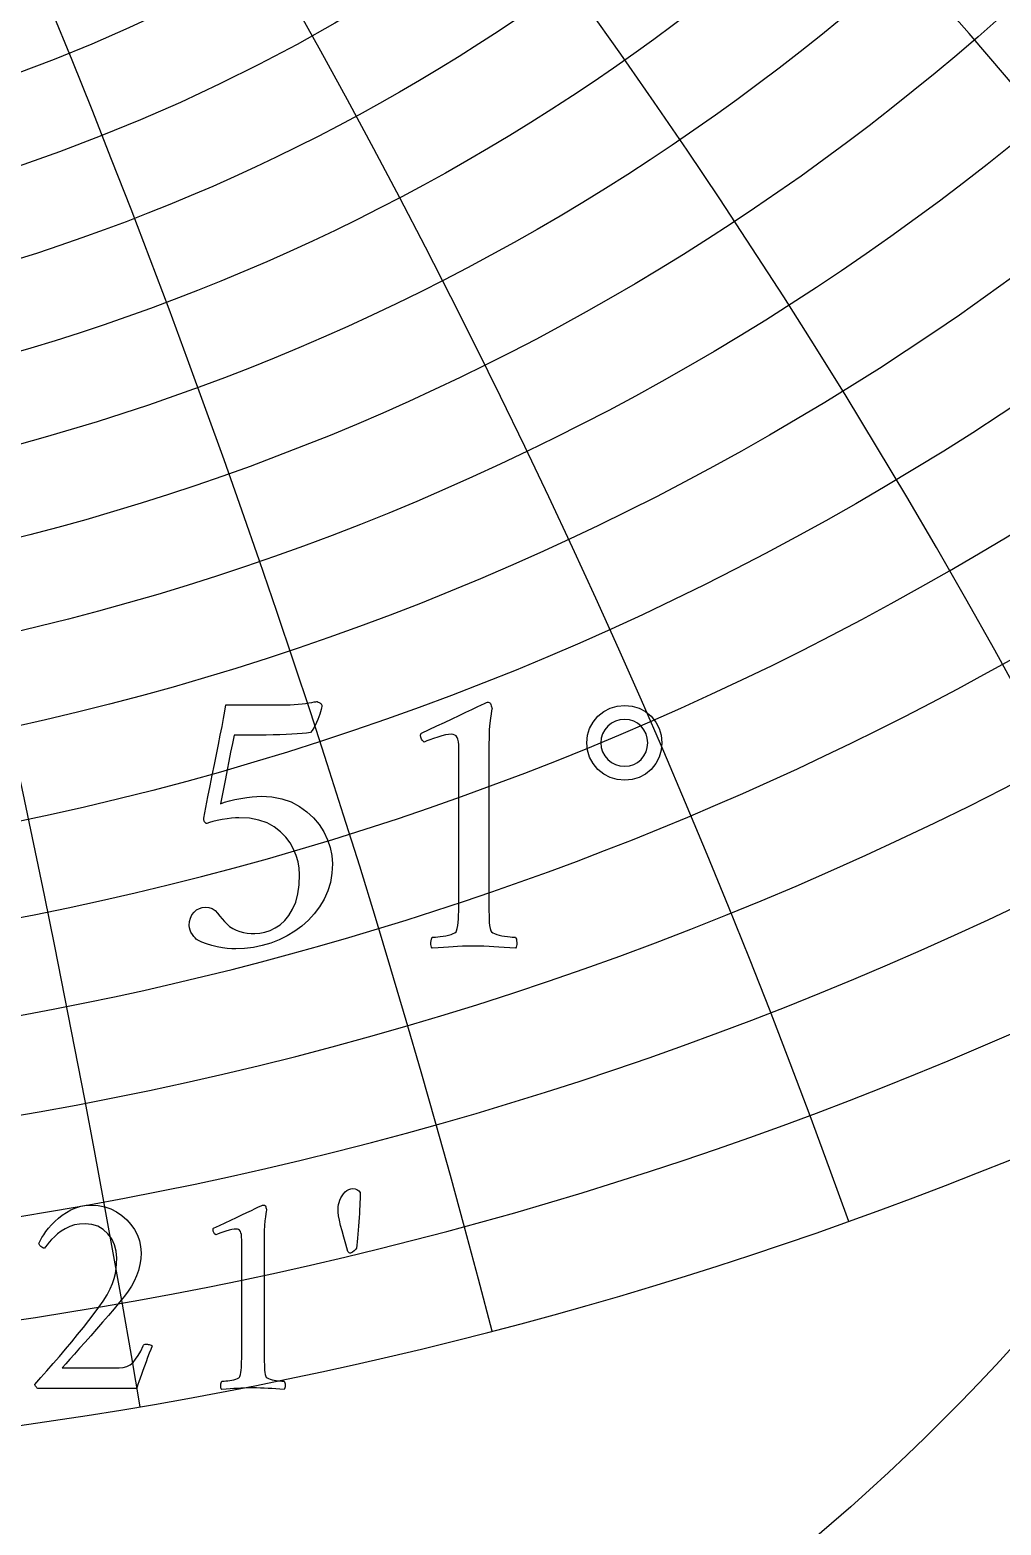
# Model space of a CAD drawing. Header units: millimetres. Extents: x -96 to 96, y -96 to 98.
# Drawn here: x 11.19 to 29.74, y -30.65 to -2.1 of the extents above; entities that cross this region are included whole.
import ezdxf

# ---------------------------------------------------------------- set-up
doc = ezdxf.new("R2010")
doc.units = ezdxf.units.MM
for name, color, linetype in [('CUT_OUTER', 1, 'Continuous'), ('ENGRAVE', 7, 'Continuous'), ('ENGRAVE_FINE', 8, 'Continuous'), ('TEXT', 5, 'Continuous')]:
    doc.layers.add(name, color=color, linetype=linetype)

msp = doc.modelspace()

# ---------------------------------------------------------------- linework, layer by layer
at = {"layer": 'CUT_OUTER'}
msp.add_arc((-0.0002, -0.0002), 95.9249, 159.960768, 87.804282, dxfattribs=at)
at = {"layer": 'ENGRAVE'}
for centre, radius in [((0, 0), 94.5), ((0, 30.4812), 41.946), ((0, 0), 61.8587), ((0, 26.228), 29.4698), ((0, 0), 40.492)]:
    msp.add_circle(centre, radius, dxfattribs=at)
for centre, radius, start, end in [((0, 37.5775), 57.6766, 104.762326, 75.237674), ((0, 50.0922), 79.5973, 179.387133, 0.612867), ((36.4408, 63.1173), 95.594, 263.168398, 306.663613)]:
    msp.add_arc(centre, radius, start, end, dxfattribs=at)
at = {"layer": 'ENGRAVE_FINE'}
for centre, radius in [((0, 35.8408), 54.1642), ((0, 34.2831), 50.8581), ((0, 32.8824), 47.7334), ((0, 31.6203), 44.7688), ((0, 29.4518), 39.2493), ((0, 28.5208), 36.6647), ((0, 27.6785), 34.1802), ((0, 26.9167), 31.785)]:
    msp.add_circle(centre, radius, dxfattribs=at)
for centre, radius, start, end in [((557.4555, -76.3891), 566.0552, 162.598198, 175.220873), ((557.4555, -76.3891), 566.0552, 162.598198, 175.220873), ((-270.0618, -76.3891), 287.3937, 9.614941, 34.898449), ((-270.0618, -76.3891), 287.3937, 9.614941, 34.898449), ((270.0618, -76.3891), 287.3937, 145.101551, 170.385059), ((270.0618, -76.3891), 287.3937, 145.101551, 170.385059), ((0, 39.5195), 61.4248, 132.219432, 47.780568), ((-170.251, -76.3891), 196.5889, 14.56643, 52.566013), ((-170.251, -76.3891), 196.5889, 14.56643, 52.566013), ((170.251, -76.3891), 196.5889, 127.433987, 165.43357), ((170.251, -76.3891), 196.5889, 127.433987, 165.43357), ((0, 41.6985), 65.4439, 147.797087, 32.202913), ((0, 44.1534), 69.7761, 159.954591, 20.045409), ((-117.1428, -76.3891), 152.919, 19.697338, 70.43411), ((-117.1428, -76.3891), 152.919, 19.697338, 70.43411), ((117.1428, -76.3891), 152.919, 109.56589, 160.302662), ((117.1428, -76.3891), 152.919, 109.56589, 160.302662), ((0, 46.9316), 74.4729, 170.269458, 9.730542), ((-82.4788, -76.3891), 128.3143, 25.078922, 88.440652), ((-82.4788, -76.3891), 128.3143, 25.078922, 88.440652), ((82.4788, -76.3891), 128.3143, 91.559348, 154.921078), ((82.4788, -76.3891), 128.3143, 91.559348, 154.921078), ((-56.7503, -76.3891), 113.5006, 30.79319, 100.876652), ((-56.7503, -76.3891), 113.5006, 30.79319, 100.876652), ((56.7503, -76.3891), 113.5006, 79.123348, 149.20681), ((56.7503, -76.3891), 113.5006, 79.123348, 149.20681), ((-35.7763, -76.3891), 104.6028, 36.936769, 111.475271), ((-35.7763, -76.3891), 104.6028, 36.936769, 111.475271), ((35.7763, -76.3891), 104.6028, 68.524729, 143.063231), ((35.7763, -76.3891), 104.6028, 68.524729, 143.063231), ((-17.332, -76.3891), 99.8108, 43.625537, 120.768969), ((-17.332, -76.3891), 99.8108, 43.625537, 120.768969), ((17.332, -76.3891), 99.8108, 59.231031, 136.374463), ((17.332, -76.3891), 99.8108, 59.231031, 136.374463), ((0, 83.1586), 125.6729, 221.240592, 318.759408)]:
    msp.add_arc(centre, radius, start, end, dxfattribs=at)
at = {"layer": 'TEXT'}
for points in [[(15.6037, -16.7311), (15.8116, -16.7432), (16.0033, -16.7795), (16.1786, -16.8401), (16.3377, -16.9248), (16.4799, -17.028), (16.605, -17.1437), (16.7128, -17.272), (16.8034, -17.4129), (16.8751, -17.5613), (16.9263, -17.7119), (16.9571, -17.8649), (16.9673, -18.0202), (16.9573, -18.2021), (16.9273, -18.3751), (16.8772, -18.5393), (16.8071, -18.6946), (16.7205, -18.8399), (16.6208, -18.974), (16.5081, -19.097), (16.3824, -19.2088), (16.2461, -19.3087), (16.102, -19.396), (15.9499, -19.4707), (15.79, -19.5329), (15.6251, -19.5818), (15.4584, -19.6167), (15.2898, -19.6377), (15.1193, -19.6447), (15.0441, -19.6421), (14.96, -19.6344), (14.8671, -19.6216), (14.7654, -19.6037), (14.6617, -19.5802), (14.5632, -19.5506), (14.4699, -19.515), (14.3816, -19.4733), (14.3648, -19.4584), (14.3444, -19.436), (14.3201, -19.4062), (14.2922, -19.369), (14.2661, -19.3275), (14.2475, -19.2851), (14.2363, -19.2418), (14.2326, -19.1976), (14.2384, -19.1231), (14.2559, -19.056), (14.285, -18.9964), (14.3257, -18.9442), (14.3739, -18.9018), (14.4254, -18.8716), (14.4801, -18.8534), (14.5381, -18.8474), (14.6087, -18.8546), (14.6713, -18.8762), (14.726, -18.9123), (14.7728, -18.9629), (14.8159, -19.019), (14.8594, -19.0718), (14.9035, -19.1214), (14.9479, -19.1678), (15.0027, -19.216), (15.0625, -19.2563), (15.1275, -19.2886), (15.1976, -19.3131), (15.27, -19.331), (15.3419, -19.3438), (15.4134, -19.3515), (15.4845, -19.3541), (15.5816, -19.3473), (15.6791, -19.3271), (15.7772, -19.2933), (15.8757, -19.246), (15.9704, -19.1831), (16.0573, -19.1026), (16.1362, -19.0043), (16.2073, -18.8883), (16.2659, -18.753), (16.3079, -18.5968), (16.333, -18.4196), (16.3414, -18.2214), (16.3342, -18.1048), (16.3125, -17.9858), (16.2764, -17.8644), (16.2259, -17.7408), (16.1595, -17.6206), (16.0759, -17.5098), (15.9751, -17.4083), (15.857, -17.3161), (15.7196, -17.2394), (15.5608, -17.1847), (15.3806, -17.1519), (15.1789, -17.1409), (15.1142, -17.143), (15.0392, -17.1493), (14.954, -17.1598), (14.8585, -17.1745), (14.7649, -17.1919), (14.6853, -17.2108), (14.6196, -17.2311), (14.5679, -17.2527), (14.557, -17.2506), (14.5465, -17.2443), (14.5365, -17.2339), (14.5269, -17.2192), (14.5188, -17.2022), (14.5129, -17.1847), (14.5095, -17.1668), (14.5083, -17.1484), (14.5493, -16.9435), (14.5903, -16.7386), (14.6312, -16.5336), (14.6722, -16.3287), (14.7125, -16.1273), (14.7514, -15.9328), (14.7889, -15.7454), (14.825, -15.5649), (14.8583, -15.3961), (14.8874, -15.2436), (14.9123, -15.1073), (14.933, -14.9874), (16.0061, -14.9874), (16.081, -14.9865), (16.157, -14.9837), (16.2338, -14.979), (16.3116, -14.9725), (16.3866, -14.9648), (16.455, -14.9567), (16.517, -14.9481), (16.5724, -14.939), (16.618, -14.9308), (16.6506, -14.925), (16.6702, -14.9215), (16.6767, -14.9204), (16.6946, -14.9311), (16.7112, -14.9408), (16.7263, -14.9497), (16.74, -14.9576), (16.7515, -14.966), (16.7596, -14.9762), (16.7645, -14.9884), (16.7661, -15.0023), (16.7645, -15.0179), (16.7596, -15.0424), (16.7515, -15.0757), (16.74, -15.1178), (16.7256, -15.1656), (16.7084, -15.2156), (16.6884, -15.268), (16.6655, -15.3227), (16.6402, -15.3768), (16.6124, -15.4271), (16.5824, -15.4736), (16.55, -15.5165), (16.4718, -15.5239), (16.3861, -15.5314), (16.293, -15.5388), (16.1924, -15.5463), (16.0834, -15.5528), (15.9651, -15.5575), (15.8375, -15.5603), (15.7005, -15.5612), (15.0895, -15.5612), (15.0562, -15.7258), (15.0234, -15.8919), (14.991, -16.0593), (14.9591, -16.2281), (14.9272, -16.3955), (14.8948, -16.5588), (14.862, -16.7178), (14.8287, -16.8727), (14.909, -16.844), (15.001, -16.8177), (15.1047, -16.7937), (15.2199, -16.7721), (15.3347, -16.7542), (15.4369, -16.7413), (15.5266, -16.7337), (15.6037, -16.7311)], [(19.3816, -18.7654), (19.3816, -15.822), (19.3795, -15.7498), (19.3733, -15.6897), (19.3628, -15.6418), (19.3481, -15.6059), (19.3283, -15.5798), (19.3025, -15.5612), (19.2706, -15.55), (19.2326, -15.5463), (19.186, -15.5498), (19.1283, -15.5603), (19.0594, -15.5777), (18.9793, -15.6022), (18.8987, -15.629), (18.8284, -15.6534), (18.7683, -15.6755), (18.7185, -15.6953), (18.6891, -15.6678), (18.6682, -15.6376), (18.6556, -15.6045), (18.6514, -15.5686), (18.6514, -15.5682), (18.6514, -15.5668), (18.6514, -15.5645), (18.6514, -15.5612), (18.6523, -15.5477), (18.6551, -15.537), (18.6598, -15.5291), (18.6663, -15.5239), (18.8146, -15.4566), (18.9616, -15.3889), (19.1071, -15.3206), (19.2512, -15.252), (19.3886, -15.1861), (19.5139, -15.1262), (19.6271, -15.0724), (19.7281, -15.0247), (19.8117, -14.9856), (19.8725, -14.9576), (19.9105, -14.9408), (19.9256, -14.9353), (19.9405, -14.9353), (19.9577, -14.9381), (19.9722, -14.9464), (19.9838, -14.9604), (19.9927, -14.98), (19.9997, -15.0014), (20.0057, -15.021), (20.0108, -15.0387), (20.015, -15.0545), (20.0132, -15.0659), (20.0076, -15.1001), (19.9983, -15.1572), (19.9852, -15.2371), (19.9722, -15.3379), (19.9629, -15.4578), (19.9573, -15.5968), (19.9554, -15.7549), (19.9554, -18.7654), (19.9557, -18.846), (19.9564, -18.9237), (19.9575, -18.9987), (19.9591, -19.0709), (19.9626, -19.1384), (19.9694, -19.1994), (19.9794, -19.2539), (19.9927, -19.3019), (20.0053, -19.3201), (20.0281, -19.3373), (20.0611, -19.3536), (20.1045, -19.369), (20.1536, -19.3827), (20.2041, -19.3941), (20.256, -19.4032), (20.3094, -19.41), (20.3594, -19.4148), (20.4016, -19.4183), (20.4358, -19.4204), (20.4621, -19.4211), (20.4721, -19.4388), (20.4798, -19.4621), (20.4852, -19.491), (20.4882, -19.5255), (20.488, -19.5599), (20.4836, -19.5888), (20.4749, -19.6121), (20.4621, -19.6298), (20.3527, -19.6226), (20.2479, -19.6158), (20.1478, -19.6095), (20.0523, -19.6037), (19.9573, -19.5988), (19.8585, -19.5953), (19.7561, -19.5932), (19.6499, -19.5925), (19.5479, -19.5932), (19.4506, -19.5953), (19.3579, -19.5988), (19.2699, -19.6037), (19.1809, -19.6095), (19.0854, -19.6158), (18.9834, -19.6226), (18.8749, -19.6298), (18.8621, -19.6121), (18.8535, -19.5888), (18.8491, -19.5599), (18.8489, -19.5255), (18.8519, -19.491), (18.8572, -19.4621), (18.8649, -19.4388), (18.8749, -19.4211), (18.9012, -19.4204), (18.9355, -19.4183), (18.9776, -19.4148), (19.0277, -19.41), (19.081, -19.4032), (19.1329, -19.3941), (19.1835, -19.3827), (19.2326, -19.369), (19.2755, -19.3536), (19.3071, -19.3373), (19.3276, -19.3201), (19.3369, -19.3019), (19.3504, -19.2539), (19.3612, -19.1994), (19.3691, -19.1384), (19.3742, -19.0709), (19.3775, -18.9987), (19.3798, -18.9237), (19.3812, -18.846), (19.3816, -18.7654)], [(21.8258, -15.7102), (21.839, -15.5668), (21.8789, -15.4345), (21.9452, -15.3134), (22.0381, -15.2035), (22.1497, -15.1122), (22.2719, -15.047), (22.4049, -15.0079), (22.5486, -14.9949), (22.6918, -15.0079), (22.8234, -15.047), (22.9433, -15.1122), (23.0516, -15.2035), (23.1412, -15.3134), (23.2053, -15.4345), (23.2437, -15.5668), (23.2565, -15.7102), (23.2437, -15.8537), (23.2053, -15.9859), (23.1412, -16.107), (23.0516, -16.2169), (22.9433, -16.3082), (22.8234, -16.3734), (22.6918, -16.4125), (22.5486, -16.4256), (22.4049, -16.4125), (22.2719, -16.3734), (22.1497, -16.3082), (22.0381, -16.2169), (21.9452, -16.107), (21.8789, -15.9859), (21.839, -15.8537), (21.8258, -15.7102)], [(22.094, -15.7102), (22.1024, -15.7999), (22.1276, -15.8825), (22.1695, -15.9582), (22.2282, -16.0269), (22.2985, -16.084), (22.3753, -16.1247), (22.4587, -16.1492), (22.5486, -16.1573), (22.638, -16.1492), (22.72, -16.1247), (22.7945, -16.084), (22.8615, -16.0269), (22.917, -15.9582), (22.9566, -15.8825), (22.9803, -15.7999), (22.9882, -15.7102), (22.9803, -15.6206), (22.9566, -15.5379), (22.917, -15.4622), (22.8615, -15.3935), (22.7945, -15.3365), (22.72, -15.2957), (22.638, -15.2713), (22.5486, -15.2631), (22.4587, -15.2713), (22.3753, -15.2957), (22.2985, -15.3365), (22.2282, -15.3935), (22.1695, -15.4622), (22.1276, -15.5379), (22.1024, -15.6206), (22.094, -15.7102)], [(17.3585, -24.2218), (17.3987, -24.2264), (17.4354, -24.24), (17.4686, -24.2627), (17.4982, -24.2945), (17.4979, -24.3271), (17.4969, -24.3692), (17.4951, -24.4208), (17.4927, -24.4817), (17.4895, -24.5493), (17.4857, -24.6207), (17.4811, -24.696), (17.4759, -24.7751), (17.4701, -24.8558), (17.464, -24.9358), (17.4576, -25.0151), (17.4507, -25.0937), (17.4439, -25.1688), (17.4375, -25.2376), (17.4314, -25.3001), (17.4256, -25.3563), (17.4081, -25.3857), (17.3837, -25.4122), (17.3522, -25.436), (17.3138, -25.4569), (17.2981, -25.4548), (17.2845, -25.4486), (17.273, -25.4381), (17.2635, -25.4234), (17.2213, -25.2811), (17.1839, -25.1503), (17.1514, -25.031), (17.1238, -24.9232), (17.1018, -24.827), (17.0861, -24.7423), (17.0767, -24.6691), (17.0735, -24.6075), (17.0758, -24.5676), (17.0826, -24.5264), (17.0939, -24.4838), (17.1098, -24.4398), (17.1297, -24.3967), (17.1531, -24.3567), (17.18, -24.3198), (17.2104, -24.2861), (17.2438, -24.258), (17.2796, -24.2379), (17.3178, -24.2259), (17.3585, -24.2218)], [(13.5247, -27.223), (13.4964, -27.2923), (13.4674, -27.3662), (13.4377, -27.4446), (13.4073, -27.5276), (13.3773, -27.6112), (13.3486, -27.6917), (13.3214, -27.7691), (13.2955, -27.8433), (13.2725, -27.91), (13.2536, -27.9649), (13.239, -28.0078), (13.2285, -28.0389), (11.3395, -28.0389), (11.3309, -28.0325), (11.322, -28.0243), (11.3128, -28.0143), (11.3032, -28.0026), (11.2946, -27.9905), (11.2885, -27.9795), (11.2848, -27.9696), (11.2836, -27.9607), (11.3989, -27.8307), (11.5155, -27.698), (11.6336, -27.5625), (11.7531, -27.4242), (11.8718, -27.2848), (11.9878, -27.1461), (12.101, -27.0082), (12.2113, -26.8709), (12.3165, -26.7368), (12.4139, -26.6082), (12.5037, -26.4853), (12.5858, -26.3679), (12.6621, -26.2488), (12.7234, -26.1374), (12.7697, -26.0336), (12.8009, -25.9376), (12.8217, -25.8443), (12.8366, -25.7489), (12.8455, -25.6515), (12.8484, -25.5519), (12.8378, -25.4178), (12.8058, -25.2949), (12.7526, -25.1831), (12.678, -25.0825), (12.587, -24.9994), (12.4845, -24.94), (12.3704, -24.9044), (12.2449, -24.8925), (12.1394, -24.8984), (12.0409, -24.9162), (11.9494, -24.9459), (11.8648, -24.9875), (11.7876, -25.036), (11.7181, -25.0867), (11.6563, -25.1394), (11.6022, -25.1943), (11.5561, -25.2467), (11.5183, -25.2921), (11.489, -25.3305), (11.468, -25.3619), (11.4511, -25.3597), (11.4338, -25.3528), (11.4162, -25.3415), (11.3982, -25.3256), (11.3823, -25.3087), (11.3709, -25.2942), (11.3641, -25.2821), (11.3618, -25.2725), (11.3739, -25.243), (11.3933, -25.2047), (11.42, -25.1578), (11.4541, -25.1021), (11.4955, -25.0413), (11.5442, -24.9791), (11.6002, -24.9155), (11.6636, -24.8506), (11.7333, -24.7873), (11.8082, -24.729), (11.8884, -24.6756), (11.9738, -24.627), (12.0645, -24.5867), (12.1603, -24.5579), (12.2615, -24.5406), (12.3678, -24.5348), (12.4962, -24.543), (12.6186, -24.5676), (12.7351, -24.6087), (12.8456, -24.6661), (12.9476, -24.7365), (13.0385, -24.8163), (13.1181, -24.9056), (13.1866, -25.0043), (13.2416, -25.1094), (13.2809, -25.218), (13.3044, -25.3301), (13.3123, -25.4458), (13.3071, -25.5614), (13.2913, -25.6735), (13.2652, -25.7821), (13.2285, -25.8873), (13.1827, -25.9889), (13.1293, -26.0871), (13.0681, -26.1817), (12.9993, -26.2729), (12.9017, -26.3922), (12.7988, -26.5153), (12.6907, -26.6423), (12.5774, -26.7731), (12.463, -26.9037), (12.3517, -27.0302), (12.2436, -27.1524), (12.1387, -27.2705), (12.0405, -27.3807), (11.9529, -27.4794), (11.8757, -27.5665), (11.8089, -27.6421), (12.8932, -27.6421), (12.9705, -27.6357), (13.0406, -27.6163), (13.1033, -27.584), (13.1586, -27.5387), (13.2094, -27.4802), (13.2585, -27.4081), (13.3058, -27.3223), (13.3514, -27.223), (13.3595, -27.2083), (13.3724, -27.1978), (13.3902, -27.1915), (13.4129, -27.1894), (13.4227, -27.1901), (13.4353, -27.1922), (13.4506, -27.1957), (13.4688, -27.2006), (13.487, -27.2062), (13.5023, -27.2118), (13.5149, -27.2174), (13.5247, -27.223)], [(15.2348, -27.4074), (15.2348, -25.1999), (15.2333, -25.1457), (15.2285, -25.1007), (15.2207, -25.0647), (15.2097, -25.0378), (15.1948, -25.0182), (15.1754, -25.0043), (15.1515, -24.9959), (15.123, -24.9931), (15.0881, -24.9957), (15.0448, -25.0036), (14.9931, -25.0167), (14.933, -25.035), (14.8726, -25.0551), (14.8199, -25.0734), (14.7748, -25.09), (14.7374, -25.1048), (14.7154, -25.0842), (14.6997, -25.0615), (14.6903, -25.0367), (14.6871, -25.0098), (14.6871, -25.0095), (14.6871, -25.0084), (14.6871, -25.0067), (14.6871, -25.0043), (14.6878, -24.9941), (14.6899, -24.9861), (14.6934, -24.9802), (14.6983, -24.9763), (14.8096, -24.9258), (14.9198, -24.875), (15.0289, -24.8238), (15.137, -24.7723), (15.2401, -24.7229), (15.334, -24.678), (15.4189, -24.6377), (15.4947, -24.6019), (15.5574, -24.5725), (15.603, -24.5516), (15.6314, -24.539), (15.6428, -24.5348), (15.654, -24.5348), (15.6669, -24.5369), (15.6777, -24.5432), (15.6865, -24.5537), (15.6931, -24.5683), (15.6983, -24.5844), (15.7029, -24.5991), (15.7067, -24.6123), (15.7099, -24.6242), (15.7085, -24.6328), (15.7043, -24.6585), (15.6973, -24.7012), (15.6875, -24.7611), (15.6777, -24.8368), (15.6707, -24.9267), (15.6666, -25.031), (15.6652, -25.1496), (15.6652, -27.4074), (15.6653, -27.4678), (15.6659, -27.5262), (15.6667, -27.5824), (15.6679, -27.6365), (15.6706, -27.6872), (15.6756, -27.7329), (15.6831, -27.7738), (15.6931, -27.8098), (15.7025, -27.8234), (15.7196, -27.8363), (15.7444, -27.8486), (15.7769, -27.8601), (15.8138, -27.8704), (15.8517, -27.8789), (15.8906, -27.8858), (15.9306, -27.8908), (15.9682, -27.8945), (15.9998, -27.8971), (16.0255, -27.8987), (16.0452, -27.8992), (16.0527, -27.9125), (16.0585, -27.9299), (16.0625, -27.9516), (16.0647, -27.9774), (16.0646, -28.0033), (16.0613, -28.025), (16.0548, -28.0424), (16.0452, -28.0557), (15.9631, -28.0503), (15.8845, -28.0452), (15.8094, -28.0405), (15.7378, -28.0361), (15.6666, -28.0325), (15.5925, -28.0298), (15.5157, -28.0283), (15.436, -28.0277), (15.3595, -28.0283), (15.2865, -28.0298), (15.217, -28.0325), (15.151, -28.0361), (15.0843, -28.0405), (15.0127, -28.0452), (14.9362, -28.0503), (14.8548, -28.0557), (14.8452, -28.0424), (14.8387, -28.025), (14.8354, -28.0033), (14.8352, -27.9774), (14.8375, -27.9516), (14.8415, -27.9299), (14.8473, -27.9125), (14.8548, -27.8992), (14.8745, -27.8987), (14.9002, -27.8971), (14.9318, -27.8945), (14.9694, -27.8908), (15.0094, -27.8858), (15.0483, -27.8789), (15.0862, -27.8704), (15.123, -27.8601), (15.1552, -27.8486), (15.1789, -27.8363), (15.1943, -27.8234), (15.2013, -27.8098), (15.2114, -27.7738), (15.2195, -27.7329), (15.2254, -27.6872), (15.2292, -27.6365), (15.2317, -27.5824), (15.2334, -27.5262), (15.2345, -27.4678), (15.2348, -27.4074)]]:
    msp.add_lwpolyline(points, close=True, dxfattribs=at)

doc.saveas('drawing.dxf')
